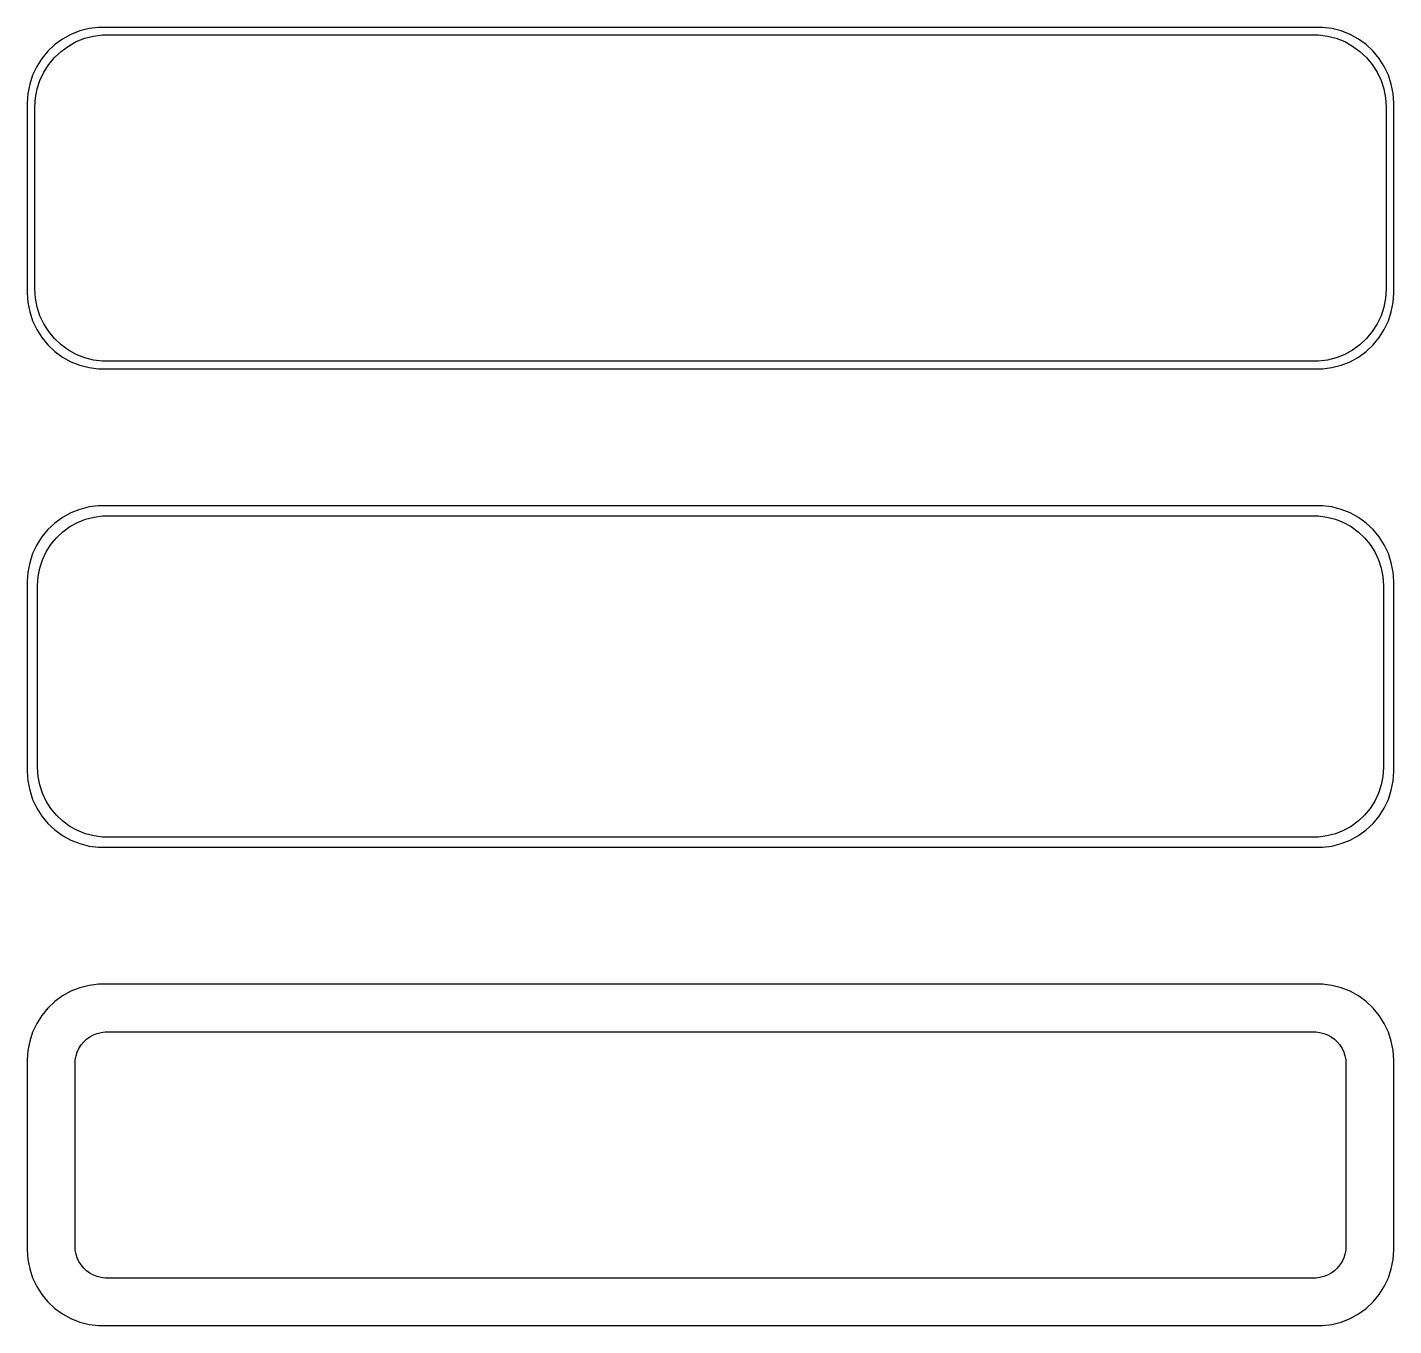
# Model space of a CAD drawing. Header units: metres. Extents: x -45 to 45, y 83.3 to 168.7.
import ezdxf

# ---------------------------------------------------------------- set-up
doc = ezdxf.new("R2010")
doc.units = ezdxf.units.M

msp = doc.modelspace()

# ---------------------------------------------------------------- linework, layer by layer
for p, q in [((-41.5451, 168.505), (-42.1289, 168.274)), ((-40.9369, 168.661), (-41.5451, 168.505)), ((-40.3139, 168.74), (-40.9369, 168.661)), ((40.3139, 168.74), (-40.3139, 168.74)), ((40.9369, 168.661), (40.3139, 168.74)), ((41.5451, 168.505), (40.9369, 168.661)), ((42.1289, 168.274), (41.5451, 168.505)), ((-43.1871, 167.603), (-43.6448, 167.173)), ((-42.6791, 167.972), (-43.1871, 167.603)), ((-42.7778, 167.16), (-42.2952, 167.511)), ((-42.1289, 168.274), (-42.6791, 167.972)), ((-42.2952, 167.511), (-41.7724, 167.798)), ((-41.7724, 167.798), (-41.2178, 168.018)), ((-41.2178, 168.018), (-40.6401, 168.166)), ((-40.6401, 168.166), (-40.0482, 168.241)), ((-40.0482, 168.241), (40.0482, 168.241)), ((40.0482, 168.241), (40.6401, 168.166)), ((40.6401, 168.166), (41.2178, 168.018)), ((41.2178, 168.018), (41.7724, 167.798)), ((41.7724, 167.798), (42.2952, 167.511)), ((42.6791, 167.972), (42.1289, 168.274)), ((42.2952, 167.511), (42.7778, 167.16)), ((43.1871, 167.603), (42.6791, 167.972)), ((43.6448, 167.173), (43.1871, 167.603)), ((-44.0451, 166.689), (-44.3815, 166.159)), ((-43.6448, 167.173), (-44.0451, 166.689)), ((-43.5928, 166.292), (-43.2126, 166.752)), ((-43.2126, 166.752), (-42.7778, 167.16)), ((42.7778, 167.16), (43.2126, 166.752)), ((43.2126, 166.752), (43.5928, 166.292)), ((44.0451, 166.689), (43.6448, 167.173)), ((44.3815, 166.159), (44.0451, 166.689)), ((-44.3815, 166.159), (-44.6489, 165.591)), ((-44.1664, 165.249), (-43.9124, 165.788)), ((-43.9124, 165.788), (-43.5928, 166.292)), ((43.5928, 166.292), (43.9124, 165.788)), ((43.9124, 165.788), (44.1664, 165.249)), ((44.6489, 165.591), (44.3815, 166.159)), ((-44.8429, 164.993), (-44.9606, 164.377)), ((-44.6489, 165.591), (-44.8429, 164.993)), ((-44.3508, 164.681), (-44.1664, 165.249)), ((44.1664, 165.249), (44.3508, 164.681)), ((44.8429, 164.993), (44.6489, 165.591)), ((44.9606, 164.377), (44.8429, 164.993)), ((-44.9606, 164.377), (-45, 163.75)), ((-44.5, 163.5), (-44.4625, 164.095)), ((-44.4625, 164.095), (-44.3508, 164.681)), ((44.3508, 164.681), (44.4625, 164.095)), ((44.4625, 164.095), (44.5, 163.5)), ((45, 163.75), (44.9606, 164.377)), ((-45, 163.75), (-45, 151.25)), ((-44.5, 151.5), (-44.5, 163.5)), ((44.5, 163.5), (44.5, 151.5)), ((45, 151.25), (45, 163.75)), ((-45, 151.25), (-44.9606, 150.623)), ((-44.4625, 150.905), (-44.5, 151.5)), ((44.5, 151.5), (44.4625, 150.905)), ((44.9606, 150.623), (45, 151.25)), ((-44.9606, 150.623), (-44.8429, 150.007)), ((-44.3508, 150.319), (-44.4625, 150.905)), ((-44.1664, 149.751), (-44.3508, 150.319)), ((44.3508, 150.319), (44.1664, 149.751)), ((44.4625, 150.905), (44.3508, 150.319)), ((44.8429, 150.007), (44.9606, 150.623)), ((-44.8429, 150.007), (-44.6489, 149.409)), ((-44.6489, 149.409), (-44.3815, 148.841)), ((-43.9124, 149.212), (-44.1664, 149.751)), ((44.1664, 149.751), (43.9124, 149.212)), ((44.3815, 148.841), (44.6489, 149.409)), ((44.6489, 149.409), (44.8429, 150.007)), ((-44.3815, 148.841), (-44.0451, 148.311)), ((-43.5928, 148.708), (-43.9124, 149.212)), ((-43.2126, 148.248), (-43.5928, 148.708)), ((43.5928, 148.708), (43.2126, 148.248)), ((43.9124, 149.212), (43.5928, 148.708)), ((44.0451, 148.311), (44.3815, 148.841)), ((-44.0451, 148.311), (-43.6448, 147.827)), ((-43.6448, 147.827), (-43.1871, 147.397)), ((-42.7778, 147.84), (-43.2126, 148.248)), ((-42.2952, 147.489), (-42.7778, 147.84)), ((42.7778, 147.84), (42.2952, 147.489)), ((43.2126, 148.248), (42.7778, 147.84)), ((43.1871, 147.397), (43.6448, 147.827)), ((43.6448, 147.827), (44.0451, 148.311)), ((-43.1871, 147.397), (-42.6791, 147.028)), ((-42.6791, 147.028), (-42.1289, 146.726)), ((-41.7724, 147.202), (-42.2952, 147.489)), ((-42.1289, 146.726), (-41.5451, 146.495)), ((-41.2178, 146.982), (-41.7724, 147.202)), ((-40.6401, 146.834), (-41.2178, 146.982)), ((-40.0482, 146.759), (-40.6401, 146.834)), ((40.0482, 146.759), (-40.0482, 146.759)), ((40.6401, 146.834), (40.0482, 146.759)), ((41.2178, 146.982), (40.6401, 146.834)), ((41.7724, 147.202), (41.2178, 146.982)), ((41.5451, 146.495), (42.1289, 146.726)), ((42.2952, 147.489), (41.7724, 147.202)), ((42.1289, 146.726), (42.6791, 147.028)), ((42.6791, 147.028), (43.1871, 147.397)), ((-41.5451, 146.495), (-40.9369, 146.339)), ((-40.9369, 146.339), (-40.3139, 146.26)), ((-40.3139, 146.26), (40.3139, 146.26)), ((40.3139, 146.26), (40.9369, 146.339)), ((40.9369, 146.339), (41.5451, 146.495)), ((-41.5451, 137.005), (-42.1289, 136.774)), ((-40.9369, 137.161), (-41.5451, 137.005)), ((-40.3139, 137.24), (-40.9369, 137.161)), ((40.3139, 137.24), (-40.3139, 137.24)), ((40.9369, 137.161), (40.3139, 137.24)), ((41.5451, 137.005), (40.9369, 137.161)), ((42.1289, 136.774), (41.5451, 137.005)), ((-43.1871, 136.103), (-43.6448, 135.673)), ((-42.6791, 136.472), (-43.1871, 136.103)), ((-42.1289, 136.774), (-42.6791, 136.472)), ((-42.2032, 135.866), (-41.6994, 136.143)), ((-41.6994, 136.143), (-41.1648, 136.354)), ((-41.1648, 136.354), (-40.6079, 136.497)), ((-40.6079, 136.497), (-40.0375, 136.569)), ((-40.0375, 136.569), (40.0375, 136.569)), ((40.0375, 136.569), (40.6079, 136.497)), ((40.6079, 136.497), (41.1648, 136.354)), ((41.1648, 136.354), (41.6994, 136.143)), ((41.6994, 136.143), (42.2032, 135.866)), ((42.6791, 136.472), (42.1289, 136.774)), ((43.1871, 136.103), (42.6791, 136.472)), ((43.6448, 135.673), (43.1871, 136.103)), ((-44.0451, 135.189), (-44.3815, 134.659)), ((-43.6448, 135.673), (-44.0451, 135.189)), ((-43.454, 134.691), (-43.0875, 135.134)), ((-43.0875, 135.134), (-42.6684, 135.528)), ((-42.6684, 135.528), (-42.2032, 135.866)), ((42.2032, 135.866), (42.6684, 135.528)), ((42.6684, 135.528), (43.0875, 135.134)), ((43.0875, 135.134), (43.454, 134.691)), ((44.0451, 135.189), (43.6448, 135.673)), ((44.3815, 134.659), (44.0451, 135.189)), ((-44.3815, 134.659), (-44.6489, 134.091)), ((-44.0069, 133.685), (-43.7621, 134.206)), ((-43.7621, 134.206), (-43.454, 134.691)), ((43.454, 134.691), (43.7621, 134.206)), ((43.7621, 134.206), (44.0069, 133.685)), ((44.6489, 134.091), (44.3815, 134.659)), ((-44.8429, 133.493), (-44.9606, 132.877)), ((-44.6489, 134.091), (-44.8429, 133.493)), ((-44.1846, 133.139), (-44.0069, 133.685)), ((44.0069, 133.685), (44.1846, 133.139)), ((44.8429, 133.493), (44.6489, 134.091)), ((44.9606, 132.877), (44.8429, 133.493)), ((-44.9606, 132.877), (-45, 132.25)), ((-44.3284, 132), (-44.2923, 132.574)), ((-44.2923, 132.574), (-44.1846, 133.139)), ((44.1846, 133.139), (44.2923, 132.574)), ((44.2923, 132.574), (44.3284, 132)), ((45, 132.25), (44.9606, 132.877)), ((-45, 132.25), (-45, 119.75)), ((-44.3284, 120), (-44.3284, 132)), ((44.3284, 132), (44.3284, 120)), ((45, 119.75), (45, 132.25)), ((-45, 119.75), (-44.9606, 119.123)), ((-44.2923, 119.426), (-44.3284, 120)), ((44.3284, 120), (44.2923, 119.426)), ((44.9606, 119.123), (45, 119.75)), ((-44.9606, 119.123), (-44.8429, 118.507)), ((-44.1846, 118.861), (-44.2923, 119.426)), ((-44.0069, 118.315), (-44.1846, 118.861)), ((44.1846, 118.861), (44.0069, 118.315)), ((44.2923, 119.426), (44.1846, 118.861)), ((44.8429, 118.507), (44.9606, 119.123)), ((-44.8429, 118.507), (-44.6489, 117.909)), ((-44.6489, 117.909), (-44.3815, 117.341)), ((-43.7621, 117.794), (-44.0069, 118.315)), ((44.0069, 118.315), (43.7621, 117.794)), ((44.3815, 117.341), (44.6489, 117.909)), ((44.6489, 117.909), (44.8429, 118.507)), ((-44.3815, 117.341), (-44.0451, 116.811)), ((-43.454, 117.309), (-43.7621, 117.794)), ((-43.0875, 116.866), (-43.454, 117.309)), ((43.454, 117.309), (43.0875, 116.866)), ((43.7621, 117.794), (43.454, 117.309)), ((44.0451, 116.811), (44.3815, 117.341)), ((-44.0451, 116.811), (-43.6448, 116.327)), ((-43.6448, 116.327), (-43.1871, 115.897)), ((-42.6684, 116.472), (-43.0875, 116.866)), ((-42.2032, 116.134), (-42.6684, 116.472)), ((-41.6994, 115.857), (-42.2032, 116.134)), ((42.2032, 116.134), (41.6994, 115.857)), ((42.6684, 116.472), (42.2032, 116.134)), ((43.0875, 116.866), (42.6684, 116.472)), ((43.1871, 115.897), (43.6448, 116.327)), ((43.6448, 116.327), (44.0451, 116.811)), ((-43.1871, 115.897), (-42.6791, 115.528)), ((-42.6791, 115.528), (-42.1289, 115.226)), ((-42.1289, 115.226), (-41.5451, 114.995)), ((-41.1648, 115.646), (-41.6994, 115.857)), ((-40.6079, 115.503), (-41.1648, 115.646)), ((-40.0375, 115.431), (-40.6079, 115.503)), ((40.0375, 115.431), (-40.0375, 115.431)), ((40.6079, 115.503), (40.0375, 115.431)), ((41.1648, 115.646), (40.6079, 115.503)), ((41.6994, 115.857), (41.1648, 115.646)), ((41.5451, 114.995), (42.1289, 115.226)), ((42.1289, 115.226), (42.6791, 115.528)), ((42.6791, 115.528), (43.1871, 115.897)), ((-41.5451, 114.995), (-40.9369, 114.839)), ((-40.9369, 114.839), (-40.3139, 114.76)), ((-40.3139, 114.76), (40.3139, 114.76)), ((40.3139, 114.76), (40.9369, 114.839)), ((40.9369, 114.839), (41.5451, 114.995)), ((-41.5451, 105.505), (-42.1289, 105.274)), ((-40.9369, 105.661), (-41.5451, 105.505)), ((-40.3139, 105.74), (-40.9369, 105.661)), ((40.3139, 105.74), (-40.3139, 105.74)), ((40.9369, 105.661), (40.3139, 105.74)), ((41.5451, 105.505), (40.9369, 105.661)), ((42.1289, 105.274), (41.5451, 105.505)), ((-43.1871, 104.603), (-43.6448, 104.173)), ((-42.6791, 104.972), (-43.1871, 104.603)), ((-42.1289, 105.274), (-42.6791, 104.972)), ((42.6791, 104.972), (42.1289, 105.274)), ((43.1871, 104.603), (42.6791, 104.972)), ((43.6448, 104.173), (43.1871, 104.603)), ((-44.0451, 103.689), (-44.3815, 103.159)), ((-43.6448, 104.173), (-44.0451, 103.689)), ((44.0451, 103.689), (43.6448, 104.173)), ((44.3815, 103.159), (44.0451, 103.689)), ((-44.3815, 103.159), (-44.6489, 102.591)), ((-40.1453, 102.572), (-39.8825, 102.605)), ((-39.8825, 102.605), (39.8825, 102.605)), ((39.8825, 102.605), (40.1453, 102.572)), ((44.6489, 102.591), (44.3815, 103.159)), ((-44.8429, 101.993), (-44.9606, 101.377)), ((-44.6489, 102.591), (-44.8429, 101.993)), ((-41.5987, 101.516), (-41.4567, 101.74)), ((-41.4567, 101.74), (-41.2879, 101.944)), ((-41.2879, 101.944), (-41.0947, 102.125)), ((-41.0947, 102.125), (-40.8804, 102.281)), ((-40.8804, 102.281), (-40.6482, 102.409)), ((-40.6482, 102.409), (-40.4019, 102.506)), ((-40.4019, 102.506), (-40.1453, 102.572)), ((40.1453, 102.572), (40.4019, 102.506)), ((40.4019, 102.506), (40.6482, 102.409)), ((40.6482, 102.409), (40.8804, 102.281)), ((40.8804, 102.281), (41.0947, 102.125)), ((41.0947, 102.125), (41.2879, 101.944)), ((41.2879, 101.944), (41.4567, 101.74)), ((41.4567, 101.74), (41.5987, 101.516)), ((44.8429, 101.993), (44.6489, 102.591)), ((44.9606, 101.377), (44.8429, 101.993)), ((-44.9606, 101.377), (-45, 100.75)), ((-41.843, 100.764), (-41.7934, 101.025)), ((-41.7934, 101.025), (-41.7115, 101.277)), ((-41.7115, 101.277), (-41.5987, 101.516)), ((41.5987, 101.516), (41.7115, 101.277)), ((41.7115, 101.277), (41.7934, 101.025)), ((41.7934, 101.025), (41.843, 100.764)), ((45, 100.75), (44.9606, 101.377)), ((-45, 100.75), (-45, 88.25)), ((-41.8596, 100.5), (-41.843, 100.764)), ((-41.8596, 88.5), (-41.8596, 100.5)), ((41.843, 100.764), (41.8596, 100.5)), ((41.8596, 100.5), (41.8596, 88.5)), ((45, 88.25), (45, 100.75)), ((-45, 88.25), (-44.9606, 87.6233)), ((-41.843, 88.2356), (-41.8596, 88.5)), ((-41.7934, 87.9754), (-41.843, 88.2356)), ((41.843, 88.2356), (41.7934, 87.9754)), ((41.8596, 88.5), (41.843, 88.2356)), ((44.9606, 87.6233), (45, 88.25)), ((-44.9606, 87.6233), (-44.8429, 87.0066)), ((-41.7115, 87.7234), (-41.7934, 87.9754)), ((-41.5987, 87.4837), (-41.7115, 87.7234)), ((-41.4567, 87.26), (-41.5987, 87.4837)), ((41.5987, 87.4837), (41.4567, 87.26)), ((41.7115, 87.7234), (41.5987, 87.4837)), ((41.7934, 87.9754), (41.7115, 87.7234)), ((44.8429, 87.0066), (44.9606, 87.6233)), ((-44.8429, 87.0066), (-44.6489, 86.4094)), ((-44.6489, 86.4094), (-44.3815, 85.8412)), ((-41.2879, 87.0559), (-41.4567, 87.26)), ((-41.0947, 86.8745), (-41.2879, 87.0559)), ((-40.8804, 86.7188), (-41.0947, 86.8745)), ((-40.6482, 86.5912), (-40.8804, 86.7188)), ((-40.4019, 86.4936), (-40.6482, 86.5912)), ((-40.1453, 86.4277), (-40.4019, 86.4936)), ((-39.8825, 86.3945), (-40.1453, 86.4277)), ((40.1453, 86.4277), (39.8825, 86.3945)), ((40.4019, 86.4936), (40.1453, 86.4277)), ((40.6482, 86.5912), (40.4019, 86.4936)), ((40.8804, 86.7188), (40.6482, 86.5912)), ((41.0947, 86.8745), (40.8804, 86.7188)), ((41.2879, 87.0559), (41.0947, 86.8745)), ((41.4567, 87.26), (41.2879, 87.0559)), ((44.3815, 85.8412), (44.6489, 86.4094)), ((44.6489, 86.4094), (44.8429, 87.0066)), ((-44.3815, 85.8412), (-44.0451, 85.3111)), ((39.8825, 86.3945), (-39.8825, 86.3945)), ((44.0451, 85.3111), (44.3815, 85.8412)), ((-44.0451, 85.3111), (-43.6448, 84.8273)), ((-43.6448, 84.8273), (-43.1871, 84.3974)), ((43.1871, 84.3974), (43.6448, 84.8273)), ((43.6448, 84.8273), (44.0451, 85.3111)), ((-43.1871, 84.3974), (-42.6791, 84.0284)), ((-42.6791, 84.0284), (-42.1289, 83.7259)), ((-42.1289, 83.7259), (-41.5451, 83.4947)), ((41.5451, 83.4947), (42.1289, 83.7259)), ((42.1289, 83.7259), (42.6791, 84.0284)), ((42.6791, 84.0284), (43.1871, 84.3974)), ((-41.5451, 83.4947), (-40.9369, 83.3386)), ((-40.9369, 83.3386), (-40.3139, 83.2599)), ((-40.3139, 83.2599), (40.3139, 83.2599)), ((40.3139, 83.2599), (40.9369, 83.3386)), ((40.9369, 83.3386), (41.5451, 83.4947))]:
    msp.add_line(p, q)

doc.saveas('drawing.dxf')
